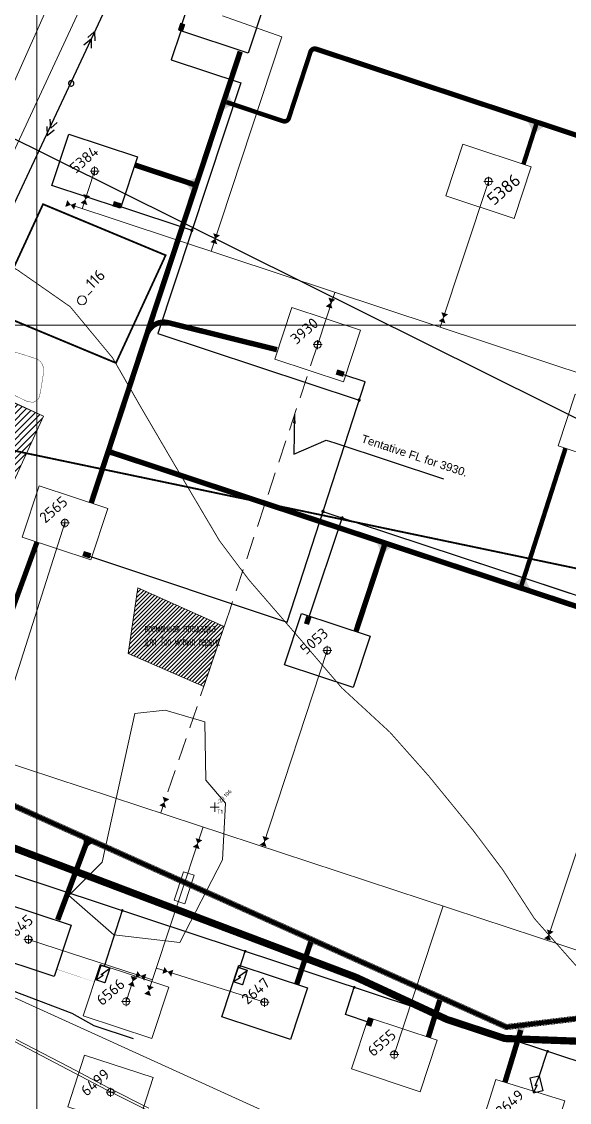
# Model space of a CAD drawing. Header units: millimetres. Extents: x 519 to 9564855, y -810 to 5021775.
# Drawn here: x 9533983 to 9534590, y 5000140 to 5001336 of the extents above; entities that cross this region are included whole.
import ezdxf

# ---------------------------------------------------------------- set-up
doc = ezdxf.new("R2010")
doc.units = ezdxf.units.MM
doc.header["$LTSCALE"] = 2
doc.header["$MEASUREMENT"] = 0
doc.header["$PDMODE"] = 2
doc.header["$PDSIZE"] = 5
for name, pattern in [('92051501$0$GROUND1', [60, 50, -10]), ('DASHED', [0.75, 0.5, -0.25]), ('DASHED2', [9.525, 6.35, -3.175]), ('НЕПРЕРЫВНАЯ_ЛИНИЯ', [0])]:
    doc.linetypes.add(name, pattern=pattern)
for name, color, linetype in [('160 скважин на 2012 год', 7, 'Continuous'), ('Existing roads', 41, 'Continuous'), ('Future Roads', 44, 'Continuous'), ('GRID_PULKOVO', 7, 'Continuous'), ('new 100 wells', 131, 'Continuous'), ('OilColl&Flowlines', 3, 'Continuous'), ('OLD WELLS(dr.bfr2000)', 24, 'Continuous'), ('ROAD_GROUND', 9, 'Continuous'), ('Stage 10 wells', 7, 'Continuous'), ('stage 7.frame', 7, 'Continuous'), ('Stage 9.Frame&Text', 7, 'Continuous'), ('STATION', 7, 'Continuous'), ('STATION_ELEV', 7, 'Continuous'), ('STATION_ID', 7, 'Continuous'), ('Газ', 4, 'GAS_LINE'), ('Газопровод', 4, 'Continuous'), ('МГ-земельный участок', 7, 'Continuous'), ('Скважины 2017г', 221, 'Continuous'), ('Скважины на 2014 год', 70, 'Continuous')]:
    doc.layers.add(name, color=color, linetype=linetype)
for name, color, linetype, lineweight in [('160 скважин на2012 год.Выкидные линии', 5, 'Continuous', 30), ('200 скв. на 2010 год', 61, 'Continuous', 0), ('KTO to TEXACO OilLine', 107, 'НЕПРЕРЫВНАЯ_ЛИНИЯ', 60), ('PPLINE_GAS', 4, 'GAS_LINE', 30), ('Нефтепровод Fiberclass', 14, 'g5_122_n', 30), ('Скважины на 2022 год', 60, 'Continuous', 13), ('Электро', 1, 'Continuous', 30), ('Электроснаб', 1, 'Continuous', 18), ('Электроснабжене', 1, 'Continuous', 18)]:
    doc.layers.add(name, color=color, linetype=linetype, lineweight=lineweight)
doc.styles.add('92051501$0$STANDARD', font='simplex.shx')
doc.styles.add('Elect', font='isocpeur.ttf')
doc.styles.add('GeoApp', font='', dxfattribs={"height": 1})
doc.styles.get("Standard").update_dxf_attribs({"font": 'isocpeur.ttf', "width": 0.5})
doc.styles.get('GeoApp').set_extended_font_data('D431', italic=True)
doc.linetypes.add('g5_122_n', pattern='A,1,-1,1.5,-0.3,["Н",GeoApp,S=1,R=0,X=0,Y=-0.5],-1.5,1.5,-1,4,-1,4,-1,3', length=20.8)
doc.linetypes.add('GAS_LINE', pattern='A,0.5,-0.2,["G",92051501$0$STANDARD,S=0.1,R=0,X=-0.1,Y=-0.05],-0.05', length=0.75)
doc.dimstyles.new('ISO-25', dxfattribs={"dimtxt": 15, "dimasz": 10, "dimexe": 5, "dimexo": 5, "dimgap": 5, "dimtad": 1, "dimtxsty": 'Standard', "dimblk": 'OBLIQUE', "dimcen": 50, "dimadec": 0, "dimazin": 0, "dimtfac": 1, "dimtmove": 0, "dimatfit": 3, "dimfxl": 0, "dimarcsym": 0})

# ---------------------------------------------------------------- blocks, each defined once
blk = doc.blocks.new('92051501$0$WELLPAD')
at = {"flags": 128}
blk.add_lwpolyline([(40, -30), (-40, -30), (-40, 30), (40, 30)], close=True, dxfattribs=at)
blk = doc.blocks.new('_Oblique')
at = {"color": 0, "linetype": 'ByBlock', "lineweight": -2}
blk.add_line((-0.5, -0.5), (0.5, 0.5), dxfattribs=at)

msp = doc.modelspace()

# ---------------------------------------------------------------- hatches: boundary and pattern name
at = {"linetype": 'ByBlock', "lineweight": 0, "ltscale": 5}
h = msp.add_hatch(dxfattribs=at)
h.set_pattern_fill('ANSI31', color=0, scale=40, style=0)
h.set_pattern_definition([(45, (21521.2297, 234.048), (-3.535533906, 3.535533906), [])])
h.paths.add_polyline_path([(9533973.97838, 5000826.72049), (9534007.124, 5000899.037), (9533974.69026, 5000913.83834), (9533916.1482, 5000787.30457), (9533948.874, 5000772.305)])
h.paths.add_polyline_path([(9533965.89203, 5000816.24821), (9533986.59009, 5000862.51097), (9533957.65853, 5000875.45501), (9533936.96047, 5000829.19225)], flags=24)
at = {"layer": 'Existing roads', "lineweight": 0}
h = msp.add_hatch(color=256, dxfattribs=at)
edge = h.paths.add_edge_path()
edge.add_line((9534165.27362, 5001155.24359), (9534166.942, 5001159.96326))
edge.add_arc((9534164.54436, 5001180.40757), 20.58442, 276.68891113, 310.58082246)
edge.add_line((9534177.93494, 5001164.77392), (9534171.63337, 5001146.71379))
edge.add_arc((9534147.64268, 5001135.46231), 26.4981, 385.12629013, 408.28957304)
h = msp.add_hatch(color=256, dxfattribs=at)
h.paths.add_polyline_path([(9534086.67055, 5000857.84403), (9534086.07379, 5000856.25679, 0.1551187413), (9534076.53678, 5000851.72413), (9534079.28992, 5000860.27973)])
h.paths.add_polyline_path([(9534087.24418, 5000859.36973), (9534086.67055, 5000857.84403), (9534079.28992, 5000860.27973), (9534082.1204, 5000869.07566, 0.1615507837)])
h = msp.add_hatch(color=256, dxfattribs=at)
edge = h.paths.add_edge_path()
edge.add_line((9534384.62005, 5000747.55763), (9534379.87402, 5000749.14947))
edge.add_arc((9534359.47115, 5000746.42155), 20.58442, 367.61544673, 401.50735806)
edge.add_line((9534374.88622, 5000760.06318), (9534393.04589, 5000754.05448))
edge.add_arc((9534404.68384, 5000730.24887), 26.4981, 476.05282574, 499.21610865)
h = msp.add_hatch(color=256, dxfattribs=at)
h.paths.add_polyline_path([(9534062.00967, 5000426.79768), (9534055.88547, 5000429.54863), (9534053.57465, 5000423.3849), (9534056.17257, 5000422.5253, -0.1004105791)])
h.paths.add_polyline_path([(9534055.88547, 5000429.54863), (9534049.8259, 5000432.27055, -0.3645636783), (9534051.04593, 5000424.22161), (9534053.57465, 5000423.3849)])
h.paths.add_polyline_path([(9534064.00649, 5000427.57844), (9534056.12459, 5000430.18642), (9534055.88547, 5000429.54863), (9534062.00967, 5000426.79768, -0.0294901229)])
h = msp.add_hatch(color=256, dxfattribs=at)
h.paths.add_polyline_path([(9534310.61693, 5000315.80461), (9534303.98238, 5000318.7848), (9534301.47899, 5000312.10743), (9534304.29341, 5000311.17619, -0.1004105791)])
h.paths.add_polyline_path([(9534303.98238, 5000318.7848), (9534297.41784, 5000321.73354, -0.3645636783), (9534298.73954, 5000313.01387), (9534301.47899, 5000312.10743)])
h.paths.add_polyline_path([(9534312.78015, 5000316.65043), (9534304.24142, 5000319.47574), (9534303.98238, 5000318.7848), (9534310.61693, 5000315.80461, -0.0294901229)])
h = msp.add_hatch(color=256, dxfattribs=at)
h.paths.add_polyline_path([(9534541.34838, 5000222.62723), (9534534.07533, 5000222.66628), (9534534.48959, 5000215.54711), (9534537.44006, 5000215.83501, -0.1004105791)])
h.paths.add_polyline_path([(9534534.07533, 5000222.66628), (9534526.87903, 5000222.70492, -0.3645636783), (9534531.61772, 5000215.26688), (9534534.48959, 5000215.54711)])
h.paths.add_polyline_path([(9534542.98396, 5000224.27642), (9534534.03246, 5000223.40294), (9534534.07533, 5000222.66628), (9534541.34838, 5000222.62723, -0.0294901229)])
at = {"layer": 'Future Roads', "lineweight": 0}
h = msp.add_hatch(color=256, dxfattribs=at)
h.paths.add_polyline_path([(9534217.18514, 5001244.19383), (9534216.58838, 5001242.60659, 0.1551187413), (9534207.05137, 5001238.07394), (9534209.80451, 5001246.62954)])
h.paths.add_polyline_path([(9534217.75877, 5001245.71954), (9534217.18514, 5001244.19383), (9534209.80451, 5001246.62954), (9534212.63499, 5001255.42547, 0.1615507837)])
at = {"layer": 'Future Roads', "linetype": 'ByBlock', "lineweight": 0, "ltscale": 25}
h = msp.add_hatch(color=256, dxfattribs=at)
edge = h.paths.add_edge_path()
edge.add_line((9534552.56216, 5001212.62751), (9534547.81613, 5001214.21935))
edge.add_arc((9534527.41326, 5001211.49143), 20.58442, 367.61544673, 401.50735806)
edge.add_line((9534542.82833, 5001225.13306), (9534560.988, 5001219.12436))
edge.add_arc((9534572.62595, 5001195.31875), 26.4981, 476.05282574, 499.21610864)
h = msp.add_hatch(color=256, dxfattribs=at)
edge = h.paths.add_edge_path()
edge.add_line((9534536.80682, 5000721.03561), (9534541.55285, 5000719.44377))
edge.add_arc((9534561.95571, 5000722.17169), 20.58442, 187.61544673, 221.50735806)
edge.add_line((9534546.54064, 5000708.53006), (9534528.38098, 5000714.53876))
edge.add_arc((9534516.74302, 5000738.34437), 26.4981, 296.05282574, 319.21610865)
at = {"layer": 'Скважины на 2014 год', "lineweight": 0, "ltscale": 5}
h = msp.add_hatch(dxfattribs=at)
h.set_pattern_fill('ANSI31', color=0, scale=25, style=0)
h.set_pattern_definition([(45, (0, 0), (-2.2097086912, 2.2097086912), [])])
h.paths.add_polyline_path([(9534111.76974, 5000709.22343), (9534207.16706, 5000666.38267), (9534184.82555, 5000599.89253), (9534101.16066, 5000636.53786)])
h.paths.add_polyline_path([(9534115.92601, 5000638.82835), (9534190.92601, 5000638.82835), (9534190.92601, 5000658.32835), (9534115.92601, 5000658.32835)], flags=24)
h.paths.add_polyline_path([(9534115.7517, 5000653.71358), (9534194.2517, 5000653.71358), (9534194.2517, 5000673.21358), (9534115.7517, 5000673.21358)], flags=24)
at = {"layer": 'Электро', "ltscale": 7.5}
for points in [[(9534164.27277, 5001332.80696), (9534158.64065, 5001334.60273), (9534156.02267, 5001326.39187), (9534161.6548, 5001324.59611)], [(9534085.25277, 5001137.23072), (9534083.45701, 5001131.5986), (9534091.66786, 5001128.98063), (9534093.46362, 5001134.61275)], [(9534332.53992, 5000950.86254), (9534330.74416, 5000945.23042), (9534338.95501, 5000942.61245), (9534340.75077, 5000948.24457)], [(9534051.97248, 5000749.87963), (9534050.17671, 5000744.24751), (9534058.38757, 5000741.62954), (9534060.18333, 5000747.26166)], [(9534303.87868, 5000676.23072), (9534298.24656, 5000678.02648), (9534295.62859, 5000669.81563), (9534301.26071, 5000668.01986)]]:
    msp.add_hatch(color=256, dxfattribs=at).paths.add_polyline_path(points)
at = {"layer": 'Электро', "ltscale": 25}
msp.add_hatch(color=256, dxfattribs=at).paths.add_polyline_path([(9534364.51996, 5000225.11204), (9534370.13219, 5000223.25506), (9534372.83942, 5000231.43691), (9534367.22719, 5000233.2939)])
at = {"layer": 'Электроснаб', "linetype": 'ByBlock', "lineweight": 0, "ltscale": 7.5}
for points in [[(9534164.27277, 5001332.80696), (9534158.64065, 5001334.60273), (9534156.02267, 5001326.39187), (9534161.6548, 5001324.59611)], [(9534085.25277, 5001137.23072), (9534083.45701, 5001131.5986), (9534091.66786, 5001128.98063), (9534093.46362, 5001134.61275)], [(9534332.53992, 5000950.86254), (9534330.74416, 5000945.23042), (9534338.95501, 5000942.61245), (9534340.75077, 5000948.24457)], [(9534051.97248, 5000749.87963), (9534050.17671, 5000744.24751), (9534058.38757, 5000741.62954), (9534060.18333, 5000747.26166)]]:
    msp.add_hatch(color=1, dxfattribs=at).paths.add_polyline_path(points)
at = {"layer": 'Электроснаб', "lineweight": 0, "ltscale": 7.5}
msp.add_hatch(color=1, dxfattribs=at).paths.add_polyline_path([(9534303.87868, 5000676.23072), (9534298.24656, 5000678.02648), (9534295.62859, 5000669.81563), (9534301.26071, 5000668.01986)])
at = {"layer": 'Электроснаб', "lineweight": 0, "ltscale": 25}
msp.add_hatch(color=1, dxfattribs=at).paths.add_polyline_path([(9534364.51996, 5000225.11204), (9534370.13219, 5000223.25506), (9534372.83942, 5000231.43691), (9534367.22719, 5000233.2939)])
at = {"layer": 'Электроснабжене', "linetype": 'ByBlock', "lineweight": 0, "ltscale": 7.5}
for points in [[(9534164.27277, 5001332.80696), (9534158.64065, 5001334.60273), (9534156.02267, 5001326.39187), (9534161.6548, 5001324.59611)], [(9534085.25277, 5001137.23072), (9534083.45701, 5001131.5986), (9534091.66786, 5001128.98063), (9534093.46362, 5001134.61275)], [(9534332.53992, 5000950.86254), (9534330.74416, 5000945.23042), (9534338.95501, 5000942.61245), (9534340.75077, 5000948.24457)], [(9534051.97248, 5000749.87963), (9534050.17671, 5000744.24751), (9534058.38757, 5000741.62954), (9534060.18333, 5000747.26166)]]:
    msp.add_hatch(color=1, dxfattribs=at).paths.add_polyline_path(points)
at = {"layer": 'Электроснабжене', "lineweight": 0, "ltscale": 7.5}
msp.add_hatch(color=1, dxfattribs=at).paths.add_polyline_path([(9534303.87868, 5000676.23072), (9534298.24656, 5000678.02648), (9534295.62859, 5000669.81563), (9534301.26071, 5000668.01986)])
at = {"layer": 'Электроснабжене', "lineweight": 0, "ltscale": 25}
msp.add_hatch(color=1, dxfattribs=at).paths.add_polyline_path([(9534364.51996, 5000225.11204), (9534370.13219, 5000223.25506), (9534372.83942, 5000231.43691), (9534367.22719, 5000233.2939)])

# ---------------------------------------------------------------- linework, layer by layer
at = {"color": 0, "linetype": 'ByBlock', "lineweight": 0, "ltscale": 5}
for p, q in [((9533908.866, 5000944.497), (9534007.124, 5000899.037)), ((9534007.124, 5000899.037), (9533974.37319, 5000913.98304)), ((9534007.124, 5000899.037), (9533949.00914, 5000772.24306))]:
    msp.add_line(p, q, dxfattribs=at)
at = {"lineweight": 0}
for p, q in [((9534072.062, 5000405.411, -22.238), (9534108.285, 5000570.116, -22.865)), ((9534108.285, 5000570.116, -22.865), (9534141.863, 5000573.55, -22.865)), ((9534141.863, 5000573.55, -22.865), (9534186.054, 5000560.703, -22.795)), ((9534186.054, 5000560.703, -22.795), (9534187.182, 5000496.364, -21.896)), ((9534187.182, 5000496.364, -21.896), (9534208.623, 5000470.835, -21.786)), ((9534208.623, 5000470.835, -21.786), (9534205.287, 5000408.061, -21.267)), ((9534035.286, 5000368.675, -22.253), (9534072.062, 5000405.411, -22.238)), ((9534205.287, 5000408.061, -21.267), (9534158.304, 5000316.719, -21.126)), ((9534085.303, 5000325.106, -22.342), (9534035.286, 5000368.675, -22.253)), ((9534158.304, 5000316.719, -21.126), (9534085.303, 5000325.106, -22.342))]:
    msp.add_line(p, q, dxfattribs=at)
at = {"layer": '160 скважин на 2012 год', "color": 0, "linetype": 'ByBlock', "lineweight": 0}
msp.add_lwpolyline([(9534051.28202, 5000235.27759), (9534127.26255, 5000210.13701), (9534146.11798, 5000267.12241), (9534070.13745, 5000292.26299)], close=True, dxfattribs=at)
at = {"layer": '160 скважин на 2012 год', "color": 8, "linetype": 'ByBlock', "lineweight": 0, "ltscale": 80, "const_width": 0.2, "elevation": 0.00005}
msp.add_lwpolyline([(9534021.78162, 5000287.0323), (9534063.80579, 5000273.12726)], dxfattribs=at)
at = {"layer": '160 скважин на 2012 год', "color": 0, "linetype": 'ByBlock', "lineweight": 0}
msp.add_circle((9534098.7, 5000251.2), 4, dxfattribs=at)
msp.add_point((9534098.7, 5000251.2), dxfattribs=at)
at = {"layer": '160 скважин на2012 год.Выкидные линии', "color": 3, "linetype": 'ByBlock', "lineweight": 0}
msp.add_lwpolyline([(9534098.7, 5000251.2), (9534108.12772, 5000279.6927), (9534127.31137, 5000273.34517)], dxfattribs=at)
at = {"layer": '200 скв. на 2010 год', "color": 0, "linetype": 'ByBlock', "lineweight": 0, "ltscale": 80}
for p, q in [((9534006.73751, 5001133.78926), (9533951.72843, 5001014.54802)), ((9534006.72708, 5001133.75631), (9534142.51054, 5001077.21353)), ((9534142.52097, 5001077.24647), (9534087.51189, 5000958.00524)), ((9533951.72843, 5001014.54802), (9534087.51189, 5000958.00524))]:
    msp.add_line(p, q, dxfattribs=at)
at = {"layer": '200 скв. на 2010 год', "color": 5, "linetype": 'ByBlock', "lineweight": 0, "ltscale": 80, "const_width": 2}
msp.add_lwpolyline([(9534006.72708, 5001133.75631), (9534142.51054, 5001077.21353), (9534087.51189, 5000958.00524), (9533951.72843, 5001014.54802), (9534006.72708, 5001133.75631)], dxfattribs=at)
at = {"layer": 'Existing roads', "lineweight": 0, "const_width": 6}
for points in [[(9534121.49147, 5000989.44882), (9534225.12133, 5001302.64173)], [(9534108.40719, 5001177.1673), (9534176.18375, 5001154.74127)], [(9534078.89143, 5000860.14334), (9535393.11817, 5000425.28952)], [(9534433.33988, 5000211.62472), (9534446.11099, 5000252.81925)]]:
    msp.add_lwpolyline(points, dxfattribs=at)
at = {"layer": 'Existing roads', "lineweight": 0, "const_width": 5.7, "flags": 128}
msp.add_lwpolyline([(9533905.75828, 5000502.11925), (9534000, 5000759.64518)], dxfattribs=at)
at = {"layer": 'Existing roads', "lineweight": 0, "const_width": 6, "elevation": 0.00005}
for points in [[(9534353.32711, 5000661.15826), (9534385.57245, 5000758.66814)], [(9534022.97492, 5000341.61303), (9534055.47137, 5000428.2917)], [(9534287.5434, 5000270.09053), (9534303.18416, 5000317.02093)], [(9534518.21513, 5000161.91573), (9534525.0704, 5000184.27653), (9534535.8409, 5000219.72363)]]:
    msp.add_lwpolyline(points, dxfattribs=at)
at = {"layer": 'Future Roads', "linetype": 'ByBlock', "lineweight": 0}
msp.add_lwpolyline([(9534209.96643, 5001246.66376, 5, 5, 0), (9534272.53101, 5001225.68209, 5, 5, 0.4163781375), (9534278.87293, 5001228.86789, 5, 5, 0), (9534302.88488, 5001302.26189, 5, 5.7, -0.4151961798), (9534309.20768, 5001305.45405, 5.7, 5.7, 0), (9536138.17449, 5000700.28207, 5.7, 5.7, 0)], format="xyseb", dxfattribs=at)
at = {"layer": 'Future Roads', "linetype": 'ByBlock', "lineweight": 0, "const_width": 5}
for points in [[(9534553.66626, 5001224.56713), (9534538.65555, 5001177.82174)], [(9534585.24702, 5000863.54138), (9534536.53806, 5000711.84744)]]:
    msp.add_lwpolyline(points, dxfattribs=at)
at = {"layer": 'Future Roads', "linetype": 'ByBlock', "lineweight": 0, "ltscale": 25, "const_width": 6}
msp.add_lwpolyline([(9534060.06391, 5000802.99544), (9534121.49147, 5000989.44882, -0.3924250067), (9534145.30516, 5001002.60164), (9534265.76649, 5000972.70179)], format="xyb", dxfattribs=at)
at = {"layer": 'GRID_PULKOVO', "lineweight": 0}
for p, q in [((9534000, 5010000), (9534000, 4992000)), ((9533000, 5001000), (9548000, 5001000))]:
    msp.add_line(p, q, dxfattribs=at)
at = {"layer": 'KTO to TEXACO OilLine', "lineweight": 0, "extrusion": (0, 0, -1)}
msp.add_line((9534135.36622, 5001628.52621), (9532876.39227, 4998813.45623), dxfattribs=at)
at = {"layer": 'new 100 wells', "color": 0, "linetype": 'ByBlock', "lineweight": 0}
msp.add_lwpolyline([(9533983.58202, 5000765.0776), (9534059.56254, 5000739.93702), (9534078.41798, 5000796.92241), (9534002.43745, 5000822.06299)], close=True, dxfattribs=at)
msp.add_circle((9534031, 5000781), 4, dxfattribs=at)
at = {"layer": 'new 100 wells', "color": 0, "linetype": 'ByBlock', "lineweight": 0, "ltscale": 80}
msp.add_point((9534031, 5000781), dxfattribs=at)
at = {"layer": 'OilColl&Flowlines', "lineweight": 0}
for p, q in [((9534205.4, 5001342.1), (9534271.34165, 5001319.04875)), ((9534271.34165, 5001319.04875), (9534192.767, 5001081.57837)), ((9534063.9, 5001170.4), (9534050.19742, 5001128.75205, -0.00005)), ((9534037.5435, 5001132.93901), (9535451.40646, 5000665.11737)), ((9534321.5, 5000639.9), (9534250.12197, 5000422.7683)), ((9534645.5, 5000561.4), (9534564.94178, 5000319.04593)), ((9535479.44, 5000017.75), (9533943.87878, 5000523.47099)), ((9534183.96485, 5000444.56481), (9534124.33455, 5000264.34854)), ((9533990.5, 5000320), (9534127.97374, 5000275.34699))]:
    msp.add_line(p, q, dxfattribs=at)
at = {"layer": 'OilColl&Flowlines', "color": 3, "linetype": 'ByBlock', "lineweight": 0, "ltscale": 25}
for p, q in [((9534500, 5001159), (9534446.593, 5000997.59194)), ((9534310.92982, 5000978.69234), (9534329.95339, 5001036.18587)), ((9534252, 5000250.4), (9534132.25638, 5000288.29011))]:
    msp.add_line(p, q, dxfattribs=at)
at = {"layer": 'OilColl&Flowlines', "color": 3, "linetype": 'DASHED', "lineweight": 0, "ltscale": 25}
for p, q in [((9534310.92982, 5000978.69234), (9534213.53311, 5000684.33743)), ((9534213.53311, 5000684.33743), (9534137.05048, 5000460.02149))]:
    msp.add_line(p, q, dxfattribs=at)
at = {"layer": 'OilColl&Flowlines', "linetype": 'ByBlock', "lineweight": 0, "ltscale": 25}
msp.add_line((9534031, 5000781), (9533817.743, 5000114.193), dxfattribs=at)
at = {"layer": 'OilColl&Flowlines', "color": 0, "linetype": 'ByBlock', "lineweight": 0, "ltscale": 25}
for p, q in [((9534151.93877, 5000363.29368), (9534162.38367, 5000394.86054)), ((9534162.38367, 5000394.86054), (9534174.01356, 5000391.01242)), ((9534174.01356, 5000391.01242), (9534163.56866, 5000359.44556)), ((9534163.56866, 5000359.44556), (9534151.93877, 5000363.29368))]:
    msp.add_line(p, q, dxfattribs=at)
at = {"layer": 'OilColl&Flowlines', "lineweight": 0}
msp.add_lwpolyline([(9533000, 4999030.09132), (9533615.18224, 5000421.08812), (9534303.88294, 5001901.26817), (9534304.3202, 5002003.60385), (9532251.82783, 5009271.49641)], dxfattribs=at)
at = {"layer": 'OilColl&Flowlines', "lineweight": 0, "elevation": -0.00005}
msp.add_lwpolyline([(9534052.00957, 5001134.00771, 8, 0, 0), (9534053.57435, 5001138.95788, 0, 8, 0), (9534055.10354, 5001143.79548, 8, 8, 0)], format="xyseb", dxfattribs=at)
at = {"layer": 'OilColl&Flowlines', "lineweight": 0}
for points in [[(9534042.25633, 5001131.45276, 8, 0, 0), (9534037.30616, 5001133.01754, 0, 8, 0), (9534032.46856, 5001134.54673, 8, 8, 0)], [(9534195.83567, 5001090.63153, 8, 0, 0), (9534197.40045, 5001095.58171, 0, 8, 0), (9534198.92964, 5001100.4193, 8, 8, 0)], [(9534176.28468, 5000421.13255, 8, 0, 0), (9534177.84946, 5000426.08273, 0, 8, 0), (9534179.37865, 5000430.92032, 8, 8, 0)], [(9534250.42424, 5000423.46078, 8, 0, 0), (9534251.98902, 5000428.41095, 0, 8, 0), (9534253.51821, 5000433.24855, 8, 8, 0)], [(9534565.31718, 5000319.9594, 8, 0, 0), (9534566.88195, 5000324.90957, 0, 8, 0), (9534568.41114, 5000329.74717, 8, 8, 0)], [(9534104.52746, 5000268.59084, 8, 0, 0), (9534106.09224, 5000273.54102, 0, 8, 0), (9534107.62143, 5000278.37861, 8, 8, 0)], [(9534119.86995, 5000278.10153, 8, 0, 0), (9534114.91977, 5000279.66631, 0, 8, 0), (9534110.08218, 5000281.1955, 8, 8, 0)], [(9534122.48951, 5000258.55137, 8, 0, 0), (9534124.05429, 5000263.50154, 0, 8, 0), (9534125.58348, 5000268.33914, 8, 8, 0)]]:
    msp.add_lwpolyline(points, format="xyseb", dxfattribs=at)
at = {"layer": 'OilColl&Flowlines', "color": 3, "linetype": 'ByBlock', "lineweight": 0}
for points in [[(9534323.4536, 5001019.43878, 8, 0, 0), (9534325.01838, 5001024.38895, 0, 8, 0), (9534326.54757, 5001029.22655, 8, 8, 0)], [(9534448.51398, 5001003.17653, 8, 0, 0), (9534450.07876, 5001008.12671, 0, 8, 0), (9534451.60795, 5001012.9643, 8, 8, 0)], [(9534149.78583, 5000282.56308, 8, 0, 0), (9534144.83565, 5000284.12786, 0, 8, 0), (9534139.99806, 5000285.65705, 8, 8, 0)]]:
    msp.add_lwpolyline(points, format="xyseb", dxfattribs=at)
at = {"layer": 'OilColl&Flowlines', "linetype": 'ByBlock', "lineweight": 0}
msp.add_lwpolyline([(9534139.1722, 5000466.94116, 8, 0, 0), (9534141.05891, 5000471.7778, 0, 8, 0), (9534142.9027, 5000476.50445, 8, 8, 0)], format="xyseb", dxfattribs=at)
at = {"layer": 'OLD WELLS(dr.bfr2000)', "lineweight": 0}
msp.add_circle((9534049.8, 5001027.2), 5, dxfattribs=at)
at = {"layer": 'PPLINE_GAS', "linetype": 'GAS_LINE', "lineweight": 0, "ltscale": 20}
msp.add_lwpolyline([(9533545.33715, 5000453.75701), (9533553.23418, 5000450.07662), (9533692.01801, 5000384.17052), (9535143.41549, 4999724.24078)], dxfattribs=at)
at = {"layer": 'ROAD_GROUND', "lineweight": 0, "const_width": 1}
msp.add_lwpolyline([(9533782.90491, 5001182.34861), (9533828.18019, 5001152.06514), (9533871.51336, 5001124.30795), (9533925.76735, 5001092.03532), (9533978.96082, 5001060.58005), (9534036.88695, 5001020.18287), (9534083.81101, 5000963.57126), (9534115.83259, 5000907.75936), (9534150.42279, 5000848.6761), (9534201.93525, 5000761.5242), (9534234.67312, 5000717.94004), (9534286.91721, 5000657.60453), (9534337.50122, 5000598.44019), (9534390.98076, 5000549.15905), (9534433.72191, 5000501), (9534483.09828, 5000440.50644), (9534515.4962, 5000397.47638), (9534550.83204, 5000343.07515), (9534616.49029, 5000268.76195), (9534655.97343, 5000238.65064)], dxfattribs=at)
at = {"layer": 'ROAD_GROUND', "color": 8, "lineweight": 0}
for points, const_width in [([(9533571.38322, 5000628.46165), (9533800.81319, 5000545.97104), (9534519.86736, 5000222.9772), (9534653.29417, 5000238.97633), (9535372.81973, 5000323.24102)], 5), ([(9533570.3682, 5000625.63858), (9533799.68939, 5000543.18709), (9534519.39772, 5000219.89939), (9534653.64312, 5000235.99669), (9534654.25684, 5000236.06857)], 0.5), ([(9533572.39824, 5000631.28472), (9533801.937, 5000548.755), (9534520.337, 5000226.055), (9534656.09173, 5000242.33329)], 0.5)]:
    msp.add_lwpolyline(points, dxfattribs=dict(at, const_width=const_width))
at = {"layer": 'ROAD_GROUND', "lineweight": 0}
for points in [[(9534124.037, 5000133.355), (9534079.237, 5000155.655), (9534035.437, 5000178.755), (9533976.937, 5000209.255)], [(9534122.70016, 5000130.66933), (9534077.83751, 5000153.00143), (9534034.04379, 5000176.09812), (9533975.87028, 5000206.4279)]]:
    msp.add_lwpolyline(points, dxfattribs=at)
at = {"layer": 'Stage 10 wells', "color": 19, "lineweight": 0}
msp.add_lwpolyline([(9534452.58202, 5001143.0776), (9534528.56254, 5001117.93702), (9534547.41798, 5001174.92241), (9534471.43745, 5001200.06299)], close=True, dxfattribs=at)
at = {"layer": 'Stage 10 wells', "color": 0, "linetype": 'ByBlock', "lineweight": 0}
msp.add_lwpolyline([(9534577.08202, 5000866.47759), (9534653.06255, 5000841.33701), (9534671.91798, 5000898.32241), (9534595.93745, 5000923.46299)], close=True, dxfattribs=at)
at = {"layer": 'Stage 10 wells', "color": 19, "lineweight": 0}
msp.add_circle((9534500, 5001159), 4.0951, dxfattribs=at)
at = {"layer": 'stage 7.frame', "color": 0, "linetype": 'ByBlock', "lineweight": 0}
msp.add_lwpolyline([(9534263.38202, 5000962.37759), (9534339.36255, 5000937.23701), (9534358.21798, 5000994.22241), (9534282.23745, 5001019.36299)], close=True, dxfattribs=at)
msp.add_circle((9534310.8, 5000978.3), 4, dxfattribs=at)
at = {"layer": 'stage 7.frame', "color": 0, "linetype": 'ByBlock', "lineweight": 0, "ltscale": 80}
msp.add_point((9534310.8, 5000978.3), dxfattribs=at)
at = {"layer": 'Stage 9.Frame&Text', "color": 0, "linetype": 'ByBlock', "lineweight": 0, "elevation": 0.00005}
msp.add_lwpolyline([(9534490.1675, 5000107.79285), (9534566.55909, 5000083.93045), (9534584.45589, 5000141.22415), (9534508.0643, 5000165.08654)], close=True, dxfattribs=at)
at = {"layer": 'Stage 9.Frame&Text', "color": 0, "linetype": 'ByBlock', "lineweight": 0}
for centre in [(9534063.9, 5001170.4), (9534321.5, 5000639.9), (9533990.5, 5000320), (9534252, 5000250.4)]:
    msp.add_circle(centre, 4, dxfattribs=at)
for p in [(9534063.9, 5001170.4), (9534321.5, 5000639.9)]:
    msp.add_point(p, dxfattribs=at)
at = {"layer": 'Stage 9.Frame&Text', "color": 0, "linetype": 'ByBlock', "lineweight": 0, "ltscale": 80}
for p in [(9533990.5, 5000320), (9534252, 5000250.4)]:
    msp.add_point(p, dxfattribs=at)
at = {"layer": 'STATION', "lineweight": 0}
msp.add_point((9534196.805, 5000466.348, -20.106), dxfattribs=at)
at = {"layer": 'Газ', "color": 0, "linetype": 'ByBlock', "lineweight": 0, "ltscale": 50}
msp.add_point((9534500, 5001159), dxfattribs=at)
at = {"layer": 'Газопровод', "color": 132, "linetype": '92051501$0$GROUND1', "lineweight": 100, "const_width": 8}
msp.add_lwpolyline([(9533942.06971, 5000433.4003), (9534353.38475, 5000277.98862), (9534408.09908, 5000252.64238), (9534454.17528, 5000231.29773), (9534518.04707, 5000210.29014), (9534625.03869, 5000206.33895), (9534667.90867, 5000192.79749), (9534701.32703, 5000223.3009), (9535019.30777, 5000268.41216), (9535549.94724, 5000124.68543)], dxfattribs=at)
at = {"layer": 'МГ-земельный участок', "color": 0, "linetype": 'DASHED2', "lineweight": 25, "ltscale": 5, "const_width": 2}
msp.add_lwpolyline([(9522167.80801, 4999999.48247), (9521654, 5002362), (9522840, 5002532), (9525642, 5002155), (9528521, 5002235), (9531281, 5003464), (9533105, 5001043), (9546614, 4998215), (9544978, 4995525), (9543652, 4996420), (9539605, 4995735), (9529554.6705, 4998798.09585), (9529554.71722, 4998845.23995), (9529525.402, 4998845.269), (9529525.36994, 4998882.97318), (9529309.91997, 4998882.84552), (9526935, 5000017), (9526935, 4999132), (9522906, 5001105), (9522683.367, 5000265.06642), (9522496, 5000315)], close=True, dxfattribs=at)
at = {"layer": 'Нефтепровод Fiberclass', "elevation": -24.1498}
msp.add_lwpolyline([(9533748.3744, 5000346.3371), (9533786.4524, 5000330.1477), (9533844.9929, 5000306.5902), (9533882.7601, 5000297.302), (9534038.5824, 5000238.4448), (9534062.8859, 5000224.8287), (9534106.3898, 5000210.1939)], dxfattribs=at)
at = {"layer": 'Скважины 2017г', "color": 3, "linetype": 'ByBlock', "lineweight": 0, "ltscale": 50, "const_width": 0.4}
for points in [[(9533969.52654, 5000971.94427), (9533984.20199, 5000967.4864), (9533993.75519, 5000964.45536), (9533999.6367, 5000962.42221), (9534001.93377, 5000961.14551), (9534003.61708, 5000959.70415), (9534004.82201, 5000958.28048), (9534005.78445, 5000956.73755), (9534006.53476, 5000955.02471), (9534007.07493, 5000952.95653), (9534007.26189, 5000950.78164), (9534007.25106, 5000946.96126), (9534006.32223, 5000941.03859), (9534005.09909, 5000933.23926), (9534004.2646, 5000928.25192), (9534003.40746, 5000924.11813), (9534002.55164, 5000920.19622), (9534001.88048, 5000918.76297), (9534001.01019, 5000917.63403), (9534000, 5000916.75994), (9533998.02911, 5000915.3888), (9533997.03818, 5000914.92257), (9533995.6717, 5000914.59174), (9533994.28628, 5000914.57549)], [(9533994.28628, 5000914.57549), (9533988.71434, 5000915.61449), (9533972.09849, 5000923.60656)]]:
    msp.add_lwpolyline(points, dxfattribs=at)
at = {"layer": 'Скважины 2017г', "color": 3, "linetype": 'ByBlock', "lineweight": 0, "ltscale": 40}
msp.add_lwpolyline([(9534395.6, 5000192.5), (9534449.79183, 5000356.9839)], dxfattribs=at)
at = {"layer": 'Скважины 2017г', "color": 0, "linetype": 'ByBlock', "lineweight": 0}
msp.add_lwpolyline([(9534348.18202, 5000176.57759), (9534367.03745, 5000233.56299), (9534443.01798, 5000208.42241), (9534424.16255, 5000151.43701), (9534348.18202, 5000176.57759)], dxfattribs=at)
msp.add_circle((9534395.6, 5000192.5), 4, dxfattribs=at)
msp.add_point((9534395.6, 5000192.5), dxfattribs=at)
msp.add_point((9534395.6, 5000192.5), dxfattribs=at)
at = {"layer": 'Скважины на 2014 год', "color": 5, "lineweight": 0, "ltscale": 5}
for p, q in [((9534101.16066, 5000636.53786), (9534111.76974, 5000709.22343)), ((9534111.76974, 5000709.22343), (9534207.16706, 5000666.38267)), ((9534207.16706, 5000666.38267), (9534184.82555, 5000599.89253)), ((9534184.82555, 5000599.89253), (9534101.16066, 5000636.53786))]:
    msp.add_line(p, q, dxfattribs=at)
at = {"layer": 'Скважины на 2022 год', "color": 0, "lineweight": 0}
msp.add_lwpolyline([(9534034.20241, 5000134.64789), (9534110.28693, 5000109.92653), (9534128.82795, 5000166.98992), (9534052.74343, 5000191.71128)], close=True, dxfattribs=at)
at = {"layer": 'Скважины на 2022 год', "color": 0, "lineweight": 0, "ltscale": 50}
msp.add_circle((9534081.5, 5000150.8), 4, dxfattribs=at)
at = {"layer": 'Скважины на 2022 год', "color": 0, "lineweight": 0}
msp.add_point((9534081.5, 5000150.8), dxfattribs=at)
at = {"layer": 'Электро'}
for p, q in [((9533523.11914, 5000171.2866), (9534296.3347, 5001820.36161)), ((9534063.50918, 5001324.60916), (9534056.1525, 5001318.27011)), ((9534063.73832, 5001324.50379), (9534064.17242, 5001314.58202)), ((9534060.38247, 5001316.60267), (9534051.9166, 5001309.66258)), ((9534060.04789, 5001316.47875), (9534060.14741, 5001306.43307)), ((9534015.27199, 5001217.90399), (9534014.60875, 5001227.93113)), ((9534022.39954, 5001224.34842), (9534015.27199, 5001217.90399)), ((9534010.91832, 5001219.9061), (9534011.24697, 5001209.75505)), ((9534011.24697, 5001209.75505), (9534018.93824, 5001216.21801)), ((9533973.06624, 5000392.15028, 0), (9535328.30968, 4999943.72478, 0)), ((9534094.47327, 5000351.9789, 0), (9534074.33938, 5000289.85983, 0)), ((9534070.6152, 5000291.13192, 0), (9534065.45816, 5000275.3576, 0)), ((9534080.60174, 5000287.97001, 0), (9534070.6152, 5000291.13192, 0)), ((9534065.45816, 5000275.3576, 0), (9534073.26863, 5000280.35389, 0)), ((9534071.01095, 5000281.09198, 0), (9534080.49733, 5000287.75643, 0)), ((9534073.26863, 5000280.35389, 0), (9534071.01095, 5000281.09198, 0)), ((9534080.60174, 5000287.97001, 0), (9534075.304, 5000271.76527, 0)), ((9534217.55748, 5000272.89756), (9534222.85523, 5000289.10231)), ((9534222.91783, 5000288.97889), (9534217.7608, 5000273.20457)), ((9534222.85523, 5000289.10231), (9534232.90438, 5000285.81698)), ((9534232.79996, 5000285.6034), (9534222.91783, 5000288.97889)), ((9534223.31358, 5000278.93895), (9534232.79996, 5000285.6034)), ((9534225.57127, 5000278.20086), (9534223.31358, 5000278.93895)), ((9534232.90438, 5000285.81698), (9534227.60663, 5000269.61224)), ((9534075.304, 5000271.76527, 0), (9534065.25485, 5000275.05059, 0)), ((9534227.60663, 5000269.61224), (9534217.55748, 5000272.89756)), ((9534217.7608, 5000273.20457), (9534225.57127, 5000278.20086)), ((9534556.01514, 5000168.61848), (9534545.84943, 5000166.22915)), ((9534545.84943, 5000166.22915), (9534549.85918, 5000150.12492)), ((9534551.5178, 5000157.93297), (9534556.01514, 5000168.61848)), ((9534555.99016, 5000168.8549), (9534560.10932, 5000152.31125)), ((9534560.10932, 5000152.31125), (9534549.85, 5000149.75681)), ((9534549.85918, 5000150.12492), (9534553.8227, 5000158.50686)), ((9534553.8227, 5000158.50686), (9534551.5178, 5000157.93297))]:
    msp.add_line(p, q, dxfattribs=at)
at = {"layer": 'Электро', "ltscale": 25}
for p, q in [((9534159.20901, 5001325.14057), (9534148.68599, 5001293.50181)), ((9534148.68599, 5001293.50181), (9534225.57827, 5001268.05954)), ((9534225.57827, 5001268.05954), (9534133.78642, 5000990.64379)), ((9534092.47847, 5001131.22166), (9534171.58357, 5001104.87534)), ((9534133.78642, 5000990.64379), (9534356.75624, 5000916.86712)), ((9534277.05172, 5000671.07801), (9534363.47408, 5000937.16996)), ((9534363.47408, 5000937.16996), (9534339.76562, 5000944.85349)), ((9535460.75279, 5000414.89696), (9534316.76545, 5000793.42224)), ((9534301.36509, 5000677.09878), (9534338.01968, 5000786.38961, 0)), ((9534059.19817, 5000743.87057), (9534277.05172, 5000671.07801)), ((9534224.79568, 5000288.38383, 0), (9534230.70154, 5000306.90343, 0)), ((9534341.59474, 5000236.69175), (9534351.42854, 5000266.95705)), ((9534368.02223, 5000228.10494), (9534341.59474, 5000236.69175)), ((9534555.85088, 5000167.30829, 0), (9534565.46574, 5000196.13602, 0))]:
    msp.add_line(p, q, dxfattribs=at)
at = {"layer": 'Электро', "elevation": 0.00005}
msp.add_lwpolyline([(9530840.12613, 5001685.10724), (9530867.95929, 5001675.80813), (9531072.27425, 5002322.12467), (9532648.0566, 5001801.54263), (9532666.21636, 5001856.77245), (9535175.35053, 5000609.58884)], dxfattribs=at)
at = {"layer": 'Электро', "ltscale": 25, "const_width": 1.5, "elevation": 0}
for points in [[(9534093.75997, 5000352.21066, 1), (9534095.18656, 5000351.74714, 1)], [(9534230.01323, 5000307.12755, 1), (9534231.43982, 5000306.66403, 1)], [(9534564.75245, 5000196.36778, 1), (9534566.17904, 5000195.90426, 1)]]:
    msp.add_lwpolyline(points, format="xyb", close=True, dxfattribs=at)
at = {"layer": 'Электро', "ltscale": 25, "const_width": 1.5}
msp.add_lwpolyline([(9534350.71524, 5000267.18882, 1), (9534352.14183, 5000266.72529, 1)], format="xyb", close=True, dxfattribs=at)
at = {"layer": 'Электро'}
for start, end in [(175.90038964, 355.90038964), (355.90038964, 175.90038964)]:
    msp.add_arc((9534037.83901, 5001267.50975), 3, start, end, dxfattribs=at)
at = {"layer": 'Электро', "ltscale": 25}
for centre, start, end in [((9534171.58357, 5001104.87534), 162, 342), ((9534171.58357, 5001104.87534), 342, 162), ((9534356.75624, 5000916.86712), 162, 342), ((9534356.75624, 5000916.86712), 342, 162), ((9534316.76544, 5000793.43226, 0), 162, 342), ((9534316.76544, 5000793.43226, 0), 342, 162), ((9534338.01968, 5000786.38961, 0), 162, 342), ((9534338.01968, 5000786.38961, 0), 342, 162)]:
    msp.add_arc(centre, 1.25, start, end, dxfattribs=at)
at = {"layer": 'Электроснаб', "color": 1, "linetype": 'ByBlock', "lineweight": 0}
for p, q in [((9533523.11914, 5000171.2866), (9534273.73789, 5001772.16827)), ((9534063.50918, 5001324.60916), (9534056.1525, 5001318.27011)), ((9534063.73832, 5001324.50379), (9534064.17242, 5001314.58202)), ((9534060.38247, 5001316.60267), (9534051.9166, 5001309.66258)), ((9534060.04789, 5001316.47875), (9534060.14741, 5001306.43307)), ((9534015.27199, 5001217.90399), (9534014.60875, 5001227.93113)), ((9534022.39954, 5001224.34842), (9534015.27199, 5001217.90399)), ((9534010.91832, 5001219.9061), (9534011.24697, 5001209.75505)), ((9534011.24697, 5001209.75505), (9534018.93824, 5001216.21801)), ((9533973.06624, 5000392.15028, 0), (9535328.30968, 4999943.72478, 0)), ((9534094.47327, 5000351.9789, 0), (9534074.33938, 5000289.85983, 0)), ((9534070.6152, 5000291.13192, 0), (9534065.45816, 5000275.3576, 0)), ((9534080.60174, 5000287.97001, 0), (9534070.6152, 5000291.13192, 0)), ((9534065.45816, 5000275.3576, 0), (9534073.26863, 5000280.35389, 0)), ((9534071.01095, 5000281.09198, 0), (9534080.49733, 5000287.75643, 0)), ((9534073.26863, 5000280.35389, 0), (9534071.01095, 5000281.09198, 0)), ((9534080.60174, 5000287.97001, 0), (9534075.304, 5000271.76527, 0)), ((9534075.304, 5000271.76527, 0), (9534065.25485, 5000275.05059, 0))]:
    msp.add_line(p, q, dxfattribs=at)
at = {"layer": 'Электроснаб', "color": 1, "linetype": 'ByBlock', "lineweight": 0, "ltscale": 25}
for p, q in [((9534159.20901, 5001325.14057), (9534148.68599, 5001293.50181)), ((9534148.68599, 5001293.50181), (9534225.57827, 5001268.05954)), ((9534225.57827, 5001268.05954), (9534133.78642, 5000990.64379)), ((9534092.47847, 5001131.22166), (9534171.58357, 5001104.87534)), ((9534133.78642, 5000990.64379), (9534356.75624, 5000916.86712)), ((9534363.47408, 5000937.16996), (9534339.76562, 5000944.85349)), ((9534059.19817, 5000743.87057), (9534277.05172, 5000671.07801))]:
    msp.add_line(p, q, dxfattribs=at)
at = {"layer": 'Электроснаб', "color": 1, "lineweight": 0, "ltscale": 25}
for p, q in [((9534277.05172, 5000671.07801), (9534363.47408, 5000937.16996)), ((9535460.75279, 5000414.89696), (9534316.76545, 5000793.42224)), ((9534301.36509, 5000677.09878), (9534338.01968, 5000786.38961, 0)), ((9534224.79568, 5000288.38383, 0), (9534230.70154, 5000306.90343, 0)), ((9534341.59474, 5000236.69175), (9534351.42854, 5000266.95705)), ((9534368.02223, 5000228.10494), (9534341.59474, 5000236.69175)), ((9534555.85088, 5000167.30829, 0), (9534565.46574, 5000196.13602, 0))]:
    msp.add_line(p, q, dxfattribs=at)
at = {"layer": 'Электроснаб', "color": 1, "lineweight": 0}
for p, q in [((9534217.55748, 5000272.89756), (9534222.85523, 5000289.10231)), ((9534222.91783, 5000288.97889), (9534217.7608, 5000273.20457)), ((9534222.85523, 5000289.10231), (9534232.90438, 5000285.81698)), ((9534232.79996, 5000285.6034), (9534222.91783, 5000288.97889)), ((9534223.31358, 5000278.93895), (9534232.79996, 5000285.6034)), ((9534225.57127, 5000278.20086), (9534223.31358, 5000278.93895)), ((9534232.90438, 5000285.81698), (9534227.60663, 5000269.61224)), ((9534227.60663, 5000269.61224), (9534217.55748, 5000272.89756)), ((9534217.7608, 5000273.20457), (9534225.57127, 5000278.20086)), ((9534556.01514, 5000168.61848), (9534545.84943, 5000166.22915)), ((9534545.84943, 5000166.22915), (9534549.85918, 5000150.12492)), ((9534551.5178, 5000157.93297), (9534556.01514, 5000168.61848)), ((9534555.99016, 5000168.8549), (9534560.10932, 5000152.31125)), ((9534560.10932, 5000152.31125), (9534549.85, 5000149.75681)), ((9534549.85918, 5000150.12492), (9534553.8227, 5000158.50686)), ((9534553.8227, 5000158.50686), (9534551.5178, 5000157.93297))]:
    msp.add_line(p, q, dxfattribs=at)
at = {"layer": 'Электроснаб', "color": 1, "linetype": 'ByBlock', "lineweight": 0, "ltscale": 25, "const_width": 1.5, "elevation": 0}
msp.add_lwpolyline([(9534093.75997, 5000352.21066, 1), (9534095.18656, 5000351.74714, 1)], format="xyb", close=True, dxfattribs=at)
at = {"layer": 'Электроснаб', "color": 1, "lineweight": 0, "ltscale": 25, "const_width": 1.5, "elevation": 0}
for points in [[(9534230.01323, 5000307.12755, 1), (9534231.43982, 5000306.66403, 1)], [(9534564.75245, 5000196.36778, 1), (9534566.17904, 5000195.90426, 1)]]:
    msp.add_lwpolyline(points, format="xyb", close=True, dxfattribs=at)
at = {"layer": 'Электроснаб', "color": 1, "lineweight": 0, "ltscale": 25, "const_width": 1.5}
msp.add_lwpolyline([(9534350.71524, 5000267.18882, 1), (9534352.14183, 5000266.72529, 1)], format="xyb", close=True, dxfattribs=at)
at = {"layer": 'Электроснаб', "color": 1, "linetype": 'ByBlock', "lineweight": 0}
for start, end in [(175.90038964, 355.90038964), (355.90038964, 175.90038964)]:
    msp.add_arc((9534037.83901, 5001267.50975), 3, start, end, dxfattribs=at)
at = {"layer": 'Электроснаб', "color": 1, "linetype": 'ByBlock', "lineweight": 0, "ltscale": 25}
for start, end in [(162, 342), (342, 162)]:
    msp.add_arc((9534171.58357, 5001104.87534), 1.25, start, end, dxfattribs=at)
at = {"layer": 'Электроснаб', "color": 1, "lineweight": 0, "ltscale": 25}
for centre, start, end in [((9534356.75624, 5000916.86712), 162, 342), ((9534356.75624, 5000916.86712), 342, 162), ((9534316.76544, 5000793.43226, 0), 162, 342), ((9534316.76544, 5000793.43226, 0), 342, 162), ((9534338.01968, 5000786.38961, 0), 162, 342), ((9534338.01968, 5000786.38961, 0), 342, 162)]:
    msp.add_arc(centre, 1.25, start, end, dxfattribs=at)
at = {"layer": 'Электроснабжене', "color": 1, "linetype": 'ByBlock', "lineweight": 0}
for p, q in [((9533523.11914, 5000171.2866), (9534273.73789, 5001772.16827)), ((9534063.50918, 5001324.60916), (9534056.1525, 5001318.27011)), ((9534063.73832, 5001324.50379), (9534064.17242, 5001314.58202)), ((9534060.38247, 5001316.60267), (9534051.9166, 5001309.66258)), ((9534060.04789, 5001316.47875), (9534060.14741, 5001306.43307)), ((9534015.27199, 5001217.90399), (9534014.60875, 5001227.93113)), ((9534022.39954, 5001224.34842), (9534015.27199, 5001217.90399)), ((9534010.91832, 5001219.9061), (9534011.24697, 5001209.75505)), ((9534011.24697, 5001209.75505), (9534018.93824, 5001216.21801)), ((9533973.06624, 5000392.15028, 0), (9535328.30968, 4999943.72478, 0)), ((9534094.47327, 5000351.9789, 0), (9534074.33938, 5000289.85983, 0)), ((9534070.6152, 5000291.13192, 0), (9534065.45816, 5000275.3576, 0)), ((9534080.60174, 5000287.97001, 0), (9534070.6152, 5000291.13192, 0)), ((9534065.45816, 5000275.3576, 0), (9534073.26863, 5000280.35389, 0)), ((9534071.01095, 5000281.09198, 0), (9534080.49733, 5000287.75643, 0)), ((9534073.26863, 5000280.35389, 0), (9534071.01095, 5000281.09198, 0)), ((9534080.60174, 5000287.97001, 0), (9534075.304, 5000271.76527, 0)), ((9534075.304, 5000271.76527, 0), (9534065.25485, 5000275.05059, 0))]:
    msp.add_line(p, q, dxfattribs=at)
at = {"layer": 'Электроснабжене', "color": 1, "linetype": 'ByBlock', "lineweight": 0, "ltscale": 25}
for p, q in [((9534159.20901, 5001325.14057), (9534148.68599, 5001293.50181)), ((9534148.68599, 5001293.50181), (9534225.57827, 5001268.05954)), ((9534225.57827, 5001268.05954), (9534133.78642, 5000990.64379)), ((9534092.47847, 5001131.22166), (9534171.58357, 5001104.87534)), ((9534133.78642, 5000990.64379), (9534356.75624, 5000916.86712)), ((9534363.47408, 5000937.16996), (9534339.76562, 5000944.85349)), ((9534059.19817, 5000743.87057), (9534277.05172, 5000671.07801))]:
    msp.add_line(p, q, dxfattribs=at)
at = {"layer": 'Электроснабжене', "color": 1, "lineweight": 0, "ltscale": 25}
for p, q in [((9534277.05172, 5000671.07801), (9534363.47408, 5000937.16996)), ((9535460.75279, 5000414.89696), (9534316.76545, 5000793.42224)), ((9534301.36509, 5000677.09878), (9534338.01968, 5000786.38961, 0)), ((9534224.79568, 5000288.38383, 0), (9534230.70154, 5000306.90343, 0)), ((9534341.59474, 5000236.69175), (9534351.42854, 5000266.95705)), ((9534368.02223, 5000228.10494), (9534341.59474, 5000236.69175)), ((9534555.85088, 5000167.30829, 0), (9534565.46574, 5000196.13602, 0))]:
    msp.add_line(p, q, dxfattribs=at)
at = {"layer": 'Электроснабжене', "color": 1, "lineweight": 0}
for p, q in [((9534217.55748, 5000272.89756), (9534222.85523, 5000289.10231)), ((9534222.91783, 5000288.97889), (9534217.7608, 5000273.20457)), ((9534222.85523, 5000289.10231), (9534232.90438, 5000285.81698)), ((9534232.79996, 5000285.6034), (9534222.91783, 5000288.97889)), ((9534223.31358, 5000278.93895), (9534232.79996, 5000285.6034)), ((9534225.57127, 5000278.20086), (9534223.31358, 5000278.93895)), ((9534232.90438, 5000285.81698), (9534227.60663, 5000269.61224)), ((9534227.60663, 5000269.61224), (9534217.55748, 5000272.89756)), ((9534217.7608, 5000273.20457), (9534225.57127, 5000278.20086)), ((9534556.01514, 5000168.61848), (9534545.84943, 5000166.22915)), ((9534545.84943, 5000166.22915), (9534549.85918, 5000150.12492)), ((9534551.5178, 5000157.93297), (9534556.01514, 5000168.61848)), ((9534555.99016, 5000168.8549), (9534560.10932, 5000152.31125)), ((9534560.10932, 5000152.31125), (9534549.85, 5000149.75681)), ((9534549.85918, 5000150.12492), (9534553.8227, 5000158.50686)), ((9534553.8227, 5000158.50686), (9534551.5178, 5000157.93297))]:
    msp.add_line(p, q, dxfattribs=at)
at = {"layer": 'Электроснабжене', "color": 1, "linetype": 'ByBlock', "lineweight": 0, "ltscale": 25, "const_width": 1.5, "elevation": 0}
msp.add_lwpolyline([(9534093.75997, 5000352.21066, 1), (9534095.18656, 5000351.74714, 1)], format="xyb", close=True, dxfattribs=at)
at = {"layer": 'Электроснабжене', "color": 1, "lineweight": 0, "ltscale": 25, "const_width": 1.5, "elevation": 0}
for points in [[(9534230.01323, 5000307.12755, 1), (9534231.43982, 5000306.66403, 1)], [(9534564.75245, 5000196.36778, 1), (9534566.17904, 5000195.90426, 1)]]:
    msp.add_lwpolyline(points, format="xyb", close=True, dxfattribs=at)
at = {"layer": 'Электроснабжене', "color": 1, "lineweight": 0, "ltscale": 25, "const_width": 1.5}
msp.add_lwpolyline([(9534350.71524, 5000267.18882, 1), (9534352.14183, 5000266.72529, 1)], format="xyb", close=True, dxfattribs=at)
at = {"layer": 'Электроснабжене', "color": 1, "linetype": 'ByBlock', "lineweight": 0}
for start, end in [(175.90038964, 355.90038964), (355.90038964, 175.90038964)]:
    msp.add_arc((9534037.83901, 5001267.50975), 3, start, end, dxfattribs=at)
at = {"layer": 'Электроснабжене', "color": 1, "linetype": 'ByBlock', "lineweight": 0, "ltscale": 25}
for start, end in [(162, 342), (342, 162)]:
    msp.add_arc((9534171.58357, 5001104.87534), 1.25, start, end, dxfattribs=at)
at = {"layer": 'Электроснабжене', "color": 1, "lineweight": 0, "ltscale": 25}
for centre, start, end in [((9534356.75624, 5000916.86712), 162, 342), ((9534356.75624, 5000916.86712), 342, 162), ((9534316.76544, 5000793.43226, 0), 162, 342), ((9534316.76544, 5000793.43226, 0), 342, 162), ((9534338.01968, 5000786.38961, 0), 162, 342), ((9534338.01968, 5000786.38961, 0), 342, 162)]:
    msp.add_arc(centre, 1.25, start, end, dxfattribs=at)

# ---------------------------------------------------------------- block references
at = {"layer": 'Stage 9.Frame&Text', "color": 0, "linetype": 'ByBlock', "lineweight": 0, "xscale": 1.000397499139614, "yscale": 1.000397499139614, "zscale": 1.000397499139614, "rotation": 341.6915560444714}
for p in [(9534205.46291, 5001341.99086, 0.00005), (9534063.91015, 5001170.30831, 0.00005), (9534321.51016, 5000639.80831, 0.00005), (9533990.51016, 5000319.90831, 0.00005), (9534252.01016, 5000250.30831, 0.00005)]:
    msp.add_blockref('92051501$0$WELLPAD', p, dxfattribs=at)

# ---------------------------------------------------------------- texts
at = {"color": 0, "linetype": 'ByBlock', "lineweight": 0, "ltscale": 5, "width": 0.5}
for s, p in [('временная площадка  ', (9534119.0017, 5000659.96358)), ('для Тоо мобил сервис', (9534119.17601, 5000645.07835))]:
    msp.add_text(s, height=10, dxfattribs=at).set_placement(p)
at = {"layer": '160 скважин на 2012 год', "color": 0, "linetype": 'ByBlock', "lineweight": 0, "style": 'Elect'}
msp.add_text('6566', height=12, rotation=41, dxfattribs=at).set_placement((9534072.21673, 5000245.88033))
at = {"layer": 'new 100 wells', "color": 0, "linetype": 'ByBlock', "lineweight": 0, "style": 'Elect'}
msp.add_text('2565', height=12, rotation=41, dxfattribs=at).set_placement((9534009.18666, 5000779.93469))
at = {"layer": 'OilColl&Flowlines', "color": 0, "linetype": 'ByBlock', "lineweight": 0, "ltscale": 25, "insert": (9534358.28786, 5000870.35804), "char_height": 9, "width": 306.9962238, "attachment_point": 7, "rotation": 341.69155603, "style": 'Elect'}
msp.add_mtext('{\\fArial|b0|i0|c204|p34;\\C1;Tentative FL for 3930.\\C256;}', dxfattribs=at)
at = {"layer": 'OLD WELLS(dr.bfr2000)', "lineweight": 0, "style": 'Elect'}
msp.add_text(' _116', height=12.5, rotation=44.99999992, dxfattribs=at).set_placement((9534049.8, 5001027.2))
at = {"layer": 'Stage 10 wells', "color": 252, "lineweight": 0, "true_color": 0x939598, "style": 'Elect'}
msp.add_text('5386', height=14, rotation=40.70175664, dxfattribs=at).set_placement((9534505.95618, 5001131.59711))
at = {"layer": 'stage 7.frame', "color": 0, "linetype": 'ByBlock', "lineweight": 0, "style": 'Elect'}
msp.add_text('3930', height=12, rotation=41, dxfattribs=at).set_placement((9534287.22603, 5000977.77707))
at = {"layer": 'Stage 9.Frame&Text', "color": 0, "linetype": 'ByBlock', "lineweight": 0, "style": 'Elect'}
for s, p in [('5384', (9534042.80884, 5001167.05308)), ('5053', (9534297.95038, 5000634.50048)), ('2645', (9533970.75966, 5000316.58666)), ('2647', (9534233.10622, 5000247.11407)), ('2649', (9534514.19782, 5000122.92529))]:
    msp.add_text(s, height=12, rotation=41, dxfattribs=at).set_placement(p)
at = {"layer": 'STATION_ELEV', "lineweight": 0}
msp.add_text('  -20.106', height=4.5, rotation=44.99999996, dxfattribs=at).set_placement((9534196.6064, 5000463.96269, -20.106))
at = {"layer": 'STATION_ID', "lineweight": 0}
msp.add_text('  T1', height=4.5, dxfattribs=at).set_placement((9534193.02608, 5000458.99319, -20.106))
at = {"layer": 'Скважины 2017г', "color": 0, "linetype": 'ByBlock', "lineweight": 0, "style": 'Elect'}
msp.add_text('6555', height=12, rotation=41, dxfattribs=at).set_placement((9534372.4699, 5000189.46792))
at = {"layer": 'Скважины на 2022 год', "color": 0, "lineweight": 0, "style": 'Elect'}
msp.add_text('6499', height=12, rotation=41, dxfattribs=at).set_placement((9534054.98664, 5000145.58223))

# ---------------------------------------------------------------- leaders
at = {"layer": 'OilColl&Flowlines', "linetype": 'ByBlock', "lineweight": 0, "ltscale": 25, "annotation_type": 0, "has_hookline": 1, "hookline_direction": 0, "text_width": 121.61664, "horizontal_direction": (0.949379, -0.314132, 0)}
msp.add_leader([(9534285.28737, 5000901.19506), (9534284.35755, 5000857.19178), (9534320.39542, 5000872.70965), (9534329.88922, 5000869.56833)], dimstyle='ISO-25', override={"dimgap": 5, "dimtad": 1, "dimtxsty": 'Elect'}, dxfattribs=at)

doc.saveas('drawing.dxf')
